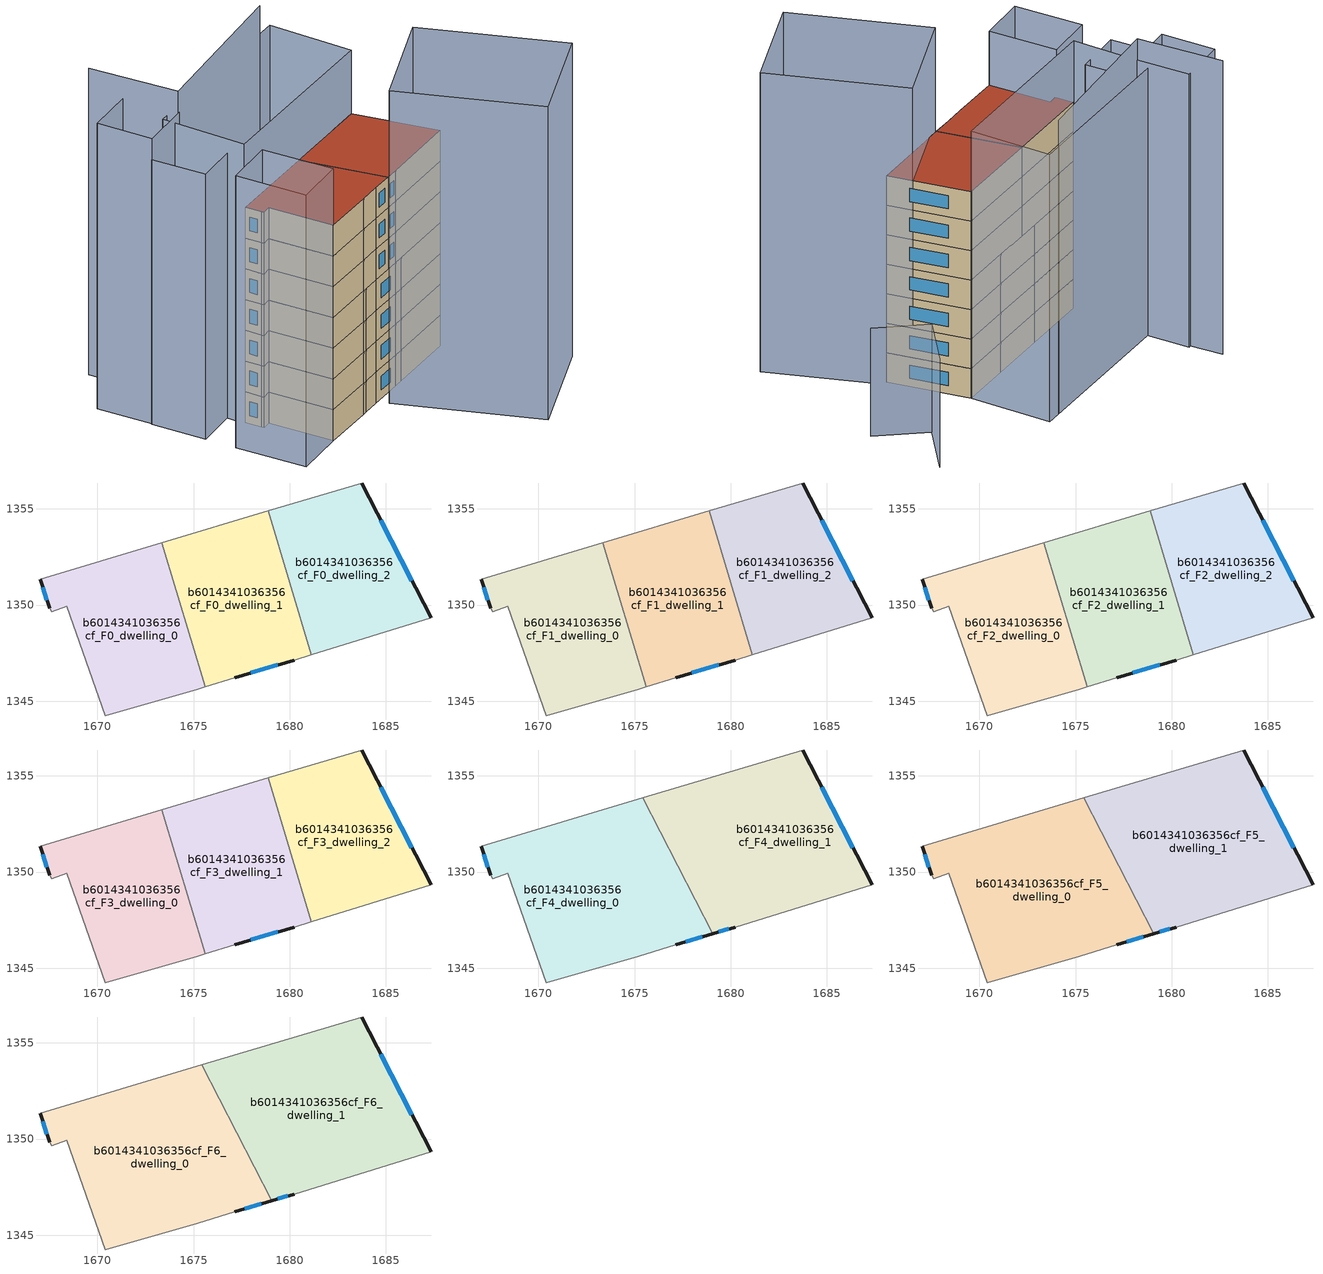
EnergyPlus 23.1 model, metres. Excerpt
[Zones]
b6014341036356cf_F0_dwelling_0
 floor ground (EU_floor_Construction): 1673.36,1353.24 1675.6,1345.75 1675.23,1345.64 1670.42,1344.24 1668.43,1349.94 1667.62,1349.64 1667.52,1349.84 1667.02,1351.34 z0
 wall outside (EU_wall_Construction): 1667.02,1351.34 1667.52,1349.84 z0:3
 wall adiabatic (EU_wall_Construction): 1667.52,1349.84 1667.62,1349.64 1668.43,1349.94 1670.42,1344.24 1675.23,1345.64 1675.6,1345.75 / 1673.36,1353.24 1667.02,1351.34 z0:3
 wall to b6014341036356cf_F0_dwelling_1 (EU_wall_Construction): 1675.6,1345.75 1673.36,1353.24 z0:3
 window (EU_Window_Construction): 1667.16,1350.93 1667.39,1350.26 z0.83:2.17
b6014341036356cf_F0_dwelling_1
 floor ground (EU_floor_Construction): 1678.89,1354.89 1681.12,1347.41 1680.23,1347.14 1677.13,1346.24 1675.6,1345.75 1673.36,1353.24 z0
 wall outside (EU_wall_Construction): 1677.13,1346.24 1680.23,1347.14 z0:3
 wall adiabatic (EU_wall_Construction): 1678.89,1354.89 1673.36,1353.24 / 1680.23,1347.14 1681.12,1347.41 / 1675.6,1345.75 1677.13,1346.24 z0:3
 wall to b6014341036356cf_F0_dwelling_2 (EU_wall_Construction): 1681.12,1347.41 1678.89,1354.89 z0:3
 window (EU_Window_Construction): 1677.98,1346.48 1679.38,1346.89 z0.83:2.17
b6014341036356cf_F0_dwelling_2
 floor ground (EU_floor_Construction): 1683.74,1356.34 1687.34,1349.34 1681.12,1347.41 1678.89,1354.89 z0
 wall outside (EU_wall_Construction): 1687.34,1349.34 1683.74,1356.34 z0:3
 wall adiabatic (EU_wall_Construction): 1683.74,1356.34 1678.89,1354.89 / 1681.12,1347.41 1687.34,1349.34 z0:3
 window (EU_Window_Construction): 1686.35,1351.26 1684.73,1354.42 z0.83:2.17
b6014341036356cf_F1_dwelling_0
 floor to b6014341036356cf_F0_dwelling_0 (EU_floor_Construction): 1673.36,1353.24 1675.6,1345.75 1675.23,1345.64 1670.42,1344.24 1668.42,1349.94 1667.62,1349.64 1667.52,1349.84 1667.02,1351.34 z3
 wall outside (EU_wall_Construction): 1667.02,1351.34 1667.52,1349.84 z3:6
 wall adiabatic (EU_wall_Construction): 1667.52,1349.84 1667.62,1349.64 1668.43,1349.94 1670.42,1344.24 1675.23,1345.64 1675.6,1345.75 / 1673.36,1353.24 1667.02,1351.34 z3:6
 wall to b6014341036356cf_F1_dwelling_1 (EU_wall_Construction): 1675.6,1345.75 1673.36,1353.24 z3:6
 window (EU_Window_Construction): 1667.16,1350.93 1667.39,1350.26 z3.83:5.17
b6014341036356cf_F1_dwelling_1
 floor to b6014341036356cf_F0_dwelling_1 (EU_floor_Construction): 1678.88,1354.89 1681.12,1347.41 1680.23,1347.14 1677.13,1346.24 1675.6,1345.75 1673.36,1353.24 z3
 wall outside (EU_wall_Construction): 1677.13,1346.24 1680.23,1347.14 z3:6
 wall adiabatic (EU_wall_Construction): 1678.89,1354.89 1673.36,1353.24 / 1680.23,1347.14 1681.12,1347.41 / 1675.6,1345.75 1677.13,1346.24 z3:6
 wall to b6014341036356cf_F1_dwelling_2 (EU_wall_Construction): 1681.12,1347.41 1678.89,1354.89 z3:6
 window (EU_Window_Construction): 1677.98,1346.48 1679.38,1346.89 z3.83:5.17
b6014341036356cf_F1_dwelling_2
 floor to b6014341036356cf_F0_dwelling_2 (EU_floor_Construction): 1683.74,1356.34 1687.34,1349.34 1681.12,1347.41 1678.88,1354.89 z3
 wall outside (EU_wall_Construction): 1687.34,1349.34 1683.74,1356.34 z3:6
 wall adiabatic (EU_wall_Construction): 1683.74,1356.34 1678.89,1354.89 / 1681.12,1347.41 1687.34,1349.34 z3:6
 window (EU_Window_Construction): 1686.35,1351.26 1684.73,1354.42 z3.83:5.17
b6014341036356cf_F2_dwelling_0
 floor to b6014341036356cf_F1_dwelling_0 (EU_floor_Construction): 1673.36,1353.24 1675.6,1345.75 1675.23,1345.64 1670.42,1344.24 1668.42,1349.94 1667.62,1349.64 1667.52,1349.84 1667.02,1351.34 z6
 wall outside (EU_wall_Construction): 1667.02,1351.34 1667.52,1349.84 z6:9
 wall adiabatic (EU_wall_Construction): 1667.52,1349.84 1667.62,1349.64 1668.43,1349.94 1670.42,1344.24 1675.23,1345.64 1675.6,1345.75 / 1673.36,1353.24 1667.02,1351.34 z6:9
 wall to b6014341036356cf_F2_dwelling_1 (EU_wall_Construction): 1675.6,1345.75 1673.36,1353.24 z6:9
 window (EU_Window_Construction): 1667.16,1350.93 1667.39,1350.26 z6.83:8.17
b6014341036356cf_F2_dwelling_1
 floor to b6014341036356cf_F1_dwelling_1 (EU_floor_Construction): 1678.88,1354.89 1681.12,1347.41 1680.23,1347.14 1677.13,1346.24 1675.6,1345.75 1673.36,1353.24 z6
 wall outside (EU_wall_Construction): 1677.13,1346.24 1680.23,1347.14 z6:9
 wall adiabatic (EU_wall_Construction): 1678.89,1354.89 1673.36,1353.24 / 1680.23,1347.14 1681.12,1347.41 / 1675.6,1345.75 1677.13,1346.24 z6:9
 wall to b6014341036356cf_F2_dwelling_2 (EU_wall_Construction): 1681.12,1347.41 1678.89,1354.89 z6:9
 window (EU_Window_Construction): 1677.98,1346.48 1679.38,1346.89 z6.83:8.17
b6014341036356cf_F2_dwelling_2
 floor to b6014341036356cf_F1_dwelling_2 (EU_floor_Construction): 1683.74,1356.34 1687.34,1349.34 1681.12,1347.41 1678.88,1354.89 z6
 wall outside (EU_wall_Construction): 1687.34,1349.34 1683.74,1356.34 z6:9
 wall adiabatic (EU_wall_Construction): 1683.74,1356.34 1678.89,1354.89 / 1681.12,1347.41 1687.34,1349.34 z6:9
 window (EU_Window_Construction): 1686.35,1351.26 1684.73,1354.42 z6.83:8.17
b6014341036356cf_F3_dwelling_0
 floor to b6014341036356cf_F2_dwelling_0 (EU_floor_Construction): 1673.36,1353.24 1675.6,1345.75 1675.23,1345.64 1670.42,1344.24 1668.42,1349.94 1667.62,1349.64 1667.52,1349.84 1667.02,1351.34 z9
 wall outside (EU_wall_Construction): 1667.02,1351.34 1667.52,1349.84 z9:12
 wall adiabatic (EU_wall_Construction): 1667.52,1349.84 1667.62,1349.64 1668.43,1349.94 1670.42,1344.24 1675.23,1345.64 1675.6,1345.75 / 1673.36,1353.24 1667.02,1351.34 z9:12
 wall to b6014341036356cf_F3_dwelling_1 (EU_wall_Construction): 1675.6,1345.75 1673.36,1353.24 z9:12
 window (EU_Window_Construction): 1667.16,1350.93 1667.39,1350.26 z9.83:11.17
b6014341036356cf_F3_dwelling_1
 floor to b6014341036356cf_F2_dwelling_1 (EU_floor_Construction): 1678.88,1354.89 1681.12,1347.41 1680.23,1347.14 1677.13,1346.24 1675.6,1345.75 1673.36,1353.24 z9
 wall outside (EU_wall_Construction): 1677.13,1346.24 1680.23,1347.14 z9:12
 wall adiabatic (EU_wall_Construction): 1678.89,1354.89 1673.36,1353.24 / 1680.23,1347.14 1681.12,1347.41 / 1675.6,1345.75 1677.13,1346.24 z9:12
 wall to b6014341036356cf_F3_dwelling_2 (EU_wall_Construction): 1681.12,1347.41 1678.89,1354.89 z9:12
 window (EU_Window_Construction): 1677.98,1346.48 1679.38,1346.89 z9.83:11.17
b6014341036356cf_F3_dwelling_2
 floor to b6014341036356cf_F2_dwelling_2 (EU_floor_Construction): 1683.74,1356.34 1687.34,1349.34 1681.12,1347.41 1678.88,1354.89 z9
 wall outside (EU_wall_Construction): 1687.34,1349.34 1683.74,1356.34 z9:12
 wall adiabatic (EU_wall_Construction): 1683.74,1356.34 1678.89,1354.89 / 1681.12,1347.41 1687.34,1349.34 z9:12
 window (EU_Window_Construction): 1686.35,1351.26 1684.73,1354.42 z9.83:11.17
b6014341036356cf_F4_dwelling_0
 floor to b6014341036356cf_F3_dwelling_0 (EU_floor_Construction): 1673.36,1353.24 1675.6,1345.75 1675.23,1345.64 1670.42,1344.24 1668.42,1349.94 1667.62,1349.64 1667.52,1349.84 1667.02,1351.34 z12
 floor to b6014341036356cf_F3_dwelling_1 (EU_floor_Construction): 1675.43,1353.86 1679.05,1346.8 1677.13,1346.24 1675.6,1345.75 1673.36,1353.24 z12
 wall outside (EU_wall_Construction): 1667.02,1351.34 1667.52,1349.84 / 1677.13,1346.24 1679.05,1346.8 z12:15
 wall adiabatic (EU_wall_Construction): 1667.52,1349.84 1667.62,1349.64 1668.43,1349.94 1670.42,1344.24 1675.23,1345.64 1677.13,1346.24 / 1675.43,1353.86 1667.02,1351.34 z12:15
 wall to b6014341036356cf_F4_dwelling_1 (EU_wall_Construction): 1679.05,1346.8 1675.43,1353.86 z12:15
 window (EU_Window_Construction): 1667.16,1350.93 1667.39,1350.26 / 1677.66,1346.39 1678.52,1346.64 z12.83:14.17
b6014341036356cf_F4_dwelling_1
 floor to b6014341036356cf_F3_dwelling_1 (EU_floor_Construction): 1678.89,1354.89 1681.12,1347.41 1680.23,1347.14 1679.05,1346.8 1675.43,1353.86 z12
 floor to b6014341036356cf_F3_dwelling_2 (EU_floor_Construction): 1683.74,1356.34 1687.34,1349.34 1681.12,1347.41 1678.89,1354.89 z12
 wall outside (EU_wall_Construction): 1687.34,1349.34 1683.74,1356.34 / 1679.05,1346.8 1680.23,1347.14 z12:15
 wall adiabatic (EU_wall_Construction): 1683.74,1356.34 1675.43,1353.86 / 1680.23,1347.14 1687.34,1349.34 z12:15
 window (EU_Window_Construction): 1686.35,1351.26 1684.73,1354.42 / 1679.38,1346.89 1679.91,1347.04 z12.83:14.17
b6014341036356cf_F5_dwelling_0
 floor to b6014341036356cf_F4_dwelling_0 (EU_floor_Construction): 1675.43,1353.86 1679.05,1346.8 1677.13,1346.24 1675.23,1345.64 1670.42,1344.24 1668.42,1349.94 1667.62,1349.64 1667.52,1349.84 1667.02,1351.34 z15
 wall outside (EU_wall_Construction): 1667.02,1351.34 1667.52,1349.84 / 1677.13,1346.24 1679.05,1346.8 z15:18
 wall adiabatic (EU_wall_Construction): 1667.52,1349.84 1667.62,1349.64 1668.43,1349.94 1670.42,1344.24 1675.23,1345.64 1677.13,1346.24 / 1675.43,1353.86 1667.02,1351.34 z15:18
 wall to b6014341036356cf_F5_dwelling_1 (EU_wall_Construction): 1679.05,1346.8 1675.43,1353.86 z15:18
 window (EU_Window_Construction): 1667.16,1350.93 1667.39,1350.26 / 1677.66,1346.39 1678.52,1346.64 z15.83:17.17
b6014341036356cf_F5_dwelling_1
 floor to b6014341036356cf_F4_dwelling_1 (EU_floor_Construction): 1683.74,1356.34 1687.34,1349.34 1680.23,1347.14 1679.05,1346.8 1675.43,1353.86 z15
 wall outside (EU_wall_Construction): 1687.34,1349.34 1683.74,1356.34 / 1679.05,1346.8 1680.23,1347.14 z15:18
 wall adiabatic (EU_wall_Construction): 1683.74,1356.34 1675.43,1353.86 / 1680.23,1347.14 1687.34,1349.34 z15:18
 window (EU_Window_Construction): 1686.35,1351.26 1684.73,1354.42 / 1679.38,1346.89 1679.91,1347.04 z15.83:17.17
b6014341036356cf_F6_dwelling_0
 floor to b6014341036356cf_F5_dwelling_0 (EU_floor_Construction): 1675.43,1353.86 1679.05,1346.8 1677.13,1346.24 1675.23,1345.64 1670.42,1344.24 1668.42,1349.94 1667.62,1349.64 1667.52,1349.84 1667.02,1351.34 z18
 wall outside (EU_wall_Construction): 1667.02,1351.34 1667.52,1349.84 / 1677.13,1346.24 1679.05,1346.8 z18:21
 wall adiabatic (EU_wall_Construction): 1667.52,1349.84 1667.62,1349.64 1668.43,1349.94 1670.42,1344.24 1675.23,1345.64 1677.13,1346.24 / 1675.43,1353.86 1667.02,1351.34 z18:21
 wall to b6014341036356cf_F6_dwelling_1 (EU_wall_Construction): 1679.05,1346.8 1675.43,1353.86 z18:21
 window (EU_Window_Construction): 1667.16,1350.93 1667.39,1350.26 / 1677.66,1346.39 1678.52,1346.64 z18.83:20.17
 roof outside (EU_roof_Construction): 1679.05,1346.8 1675.43,1353.86 1667.02,1351.34 1667.52,1349.84 1667.62,1349.64 1668.43,1349.94 1670.42,1344.24 1675.23,1345.64 1677.13,1346.24 z21
b6014341036356cf_F6_dwelling_1
 floor to b6014341036356cf_F5_dwelling_1 (EU_floor_Construction): 1683.74,1356.34 1687.34,1349.34 1680.23,1347.14 1679.05,1346.8 1675.43,1353.86 z18
 wall outside (EU_wall_Construction): 1687.34,1349.34 1683.74,1356.34 / 1679.05,1346.8 1680.23,1347.14 z18:21
 wall adiabatic (EU_wall_Construction): 1683.74,1356.34 1675.43,1353.86 / 1680.23,1347.14 1687.34,1349.34 z18:21
 window (EU_Window_Construction): 1686.35,1351.26 1684.73,1354.42 / 1679.38,1346.89 1679.91,1347.04 z18.83:20.17
 roof outside (EU_roof_Construction): 1687.34,1349.34 1683.74,1356.34 1675.43,1353.86 1679.05,1346.8 1680.23,1347.14 z21
shading: 1668.22,1350.52 1670.42,1344.24 / 1670.42,1344.24 1665.92,1342.66 / 1665.92,1342.66 1663.72,1348.94 / 1663.72,1348.94 1668.22,1350.52 z0:26.5; 1665.63,1358.05 1667.33,1353.24 / 1667.33,1353.24 1662.82,1351.65 / 1662.82,1351.65 1661.12,1356.46 / 1661.12,1356.46 1665.63,1358.05 z0:25.8; 1683.74,1356.34 1666.91,1351.31 / 1666.91,1351.31 1664.65,1358.88 / 1664.65,1358.88 1681.48,1363.91 / 1681.48,1363.91 1683.74,1356.34 z0:27.2; 1661.22,1356.45 1659.51,1361.38 / 1659.51,1361.38 1664.03,1362.95 / 1664.03,1362.95 1665.74,1358.02 / 1665.74,1358.02 1661.22,1356.45 z0:27.8; 1694.24,1340.63 1685.87,1334.53 / 1685.87,1334.53 1677.92,1345.45 / 1677.92,1345.45 1686.28,1351.55 / 1686.28,1351.55 1694.24,1340.63 z0:30.5; 1694.53,1355.05 1690.2,1358.2 / 1690.2,1358.2 1693.65,1362.94 z0:11; 1679.94,1363.45 1665.63,1358.05 / 1665.63,1358.05 1662.69,1365.82 z0:29.9
[Building]
EU S2 Campaign: North Axis=0; Terrain=City; Solar Distribution=FullExterior
[Site:Location]
Lyon-Bron: Latitude=45.75; Longitude=5; Time Zone=1; Elevation=198
[SizingPeriod:WeatherFileDays]
AnnualSizingPeriod: Begin Month=1; Begin Day of Month=1; End Month=12; End Day of Month=31; Day of Week for Start Day=Monday; Use Weather File Daylight Saving Period=No; Use Weather File Rain and Snow Indicators=No
[MATERIAL]
EU_InternalMass_Material: Roughness=MediumRough; Thickness=0.1; Conductivity=1; Density=1800; Specific Heat=900; Thermal Absorptance=0.9; Solar Absorptance=0.7; Visible Absorptance=0.7
[MATERIAL:NOMASS] Roughness=MediumRough; Thermal Absorptance=0.9; Solar Absorptance=0.7; Visible Absorptance=0.7
Name | Thermal Resistance
EU_wall_NoMass | 0.87146
EU_roof_NoMass | 0.842276
EU_floor_NoMass | 0.496999
[WINDOWMATERIAL:SIMPLEGLAZINGSYSTEM]
EU_Window_SimpleGlazing: UFactor=2.2525; Solar Heat Gain Coefficient=0.76; Visible Transmittance=0.76
[CONSTRUCTION]
EU_wall_Construction: EU_wall_NoMass
EU_roof_Construction: EU_roof_NoMass
EU_floor_Construction: EU_floor_NoMass
EU_Window_Construction: EU_Window_SimpleGlazing
EU_InternalMass_Construction: EU_InternalMass_Material
[ZONE] Type=1; Multiplier=1; Ceiling Height=autocalculate; Floor Area=autocalculate; Part of Total Floor Area=Yes
Name | Volume
b6014341036356cf_F0_dwelling_0 | 135.024
b6014341036356cf_F1_dwelling_0; b6014341036356cf_F2_dwelling_0; b6014341036356cf_F3_dwelling_0 | 135.023
b6014341036356cf_F4_dwelling_0 | 202.535
b6014341036356cf_F5_dwelling_0; b6014341036356cf_F6_dwelling_0 | 202.538
b6014341036356cf_F0_dwelling_1 | 135.029
b6014341036356cf_F1_dwelling_1; b6014341036356cf_F2_dwelling_1; b6014341036356cf_F3_dwelling_1 | 135.03
b6014341036356cf_F4_dwelling_1 | 202.536
b6014341036356cf_F5_dwelling_1; b6014341036356cf_F6_dwelling_1 | 202.537
b6014341036356cf_F0_dwelling_2; b6014341036356cf_F1_dwelling_2; b6014341036356cf_F2_dwelling_2; b6014341036356cf_F3_dwelling_2 | 135.026
[INTERNALMASS] Construction=EU_InternalMass_Construction
Name | Zone or ZoneList | Surface Area
b6014341036356cf_F0_dwelling_0_EU_InternalMass | b6014341036356cf_F0_dwelling_0 | 45.0081
b6014341036356cf_F0_dwelling_1_EU_InternalMass | b6014341036356cf_F0_dwelling_1 | 45.01
b6014341036356cf_F0_dwelling_2_EU_InternalMass | b6014341036356cf_F0_dwelling_2 | 45.0086
b6014341036356cf_F1_dwelling_0_EU_InternalMass | b6014341036356cf_F1_dwelling_0 | 45.0081
b6014341036356cf_F1_dwelling_1_EU_InternalMass | b6014341036356cf_F1_dwelling_1 | 45.01
b6014341036356cf_F1_dwelling_2_EU_InternalMass | b6014341036356cf_F1_dwelling_2 | 45.0086
b6014341036356cf_F2_dwelling_0_EU_InternalMass | b6014341036356cf_F2_dwelling_0 | 45.0081
b6014341036356cf_F2_dwelling_1_EU_InternalMass | b6014341036356cf_F2_dwelling_1 | 45.01
b6014341036356cf_F2_dwelling_2_EU_InternalMass | b6014341036356cf_F2_dwelling_2 | 45.0086
b6014341036356cf_F3_dwelling_0_EU_InternalMass | b6014341036356cf_F3_dwelling_0 | 45.0081
b6014341036356cf_F3_dwelling_1_EU_InternalMass | b6014341036356cf_F3_dwelling_1 | 45.01
b6014341036356cf_F3_dwelling_2_EU_InternalMass | b6014341036356cf_F3_dwelling_2 | 45.0086
b6014341036356cf_F4_dwelling_0_EU_InternalMass | b6014341036356cf_F4_dwelling_0 | 67.5128
b6014341036356cf_F4_dwelling_1_EU_InternalMass | b6014341036356cf_F4_dwelling_1 | 67.512
b6014341036356cf_F5_dwelling_0_EU_InternalMass | b6014341036356cf_F5_dwelling_0 | 67.5128
b6014341036356cf_F5_dwelling_1_EU_InternalMass | b6014341036356cf_F5_dwelling_1 | 67.512
b6014341036356cf_F6_dwelling_0_EU_InternalMass | b6014341036356cf_F6_dwelling_0 | 67.5128
b6014341036356cf_F6_dwelling_1_EU_InternalMass | b6014341036356cf_F6_dwelling_1 | 67.512
[OTHEREQUIPMENT] Fuel Type=Electricity; Design Level Calculation Method=Watts/Area; Power per Zone Floor Area=1; Fraction Latent=0; Fraction Radiant=0; Fraction Lost=0; Carbon Dioxide Generation Rate=0; EndUse Subcategory=EU_Step8_InternalGains
Name | Zone or ZoneList or Space or SpaceList | Schedule
EU_Step8_InternalGain_b6014341036356cf_F0_dwelling_0_f000 | b6014341036356cf_F0_dwelling_0 | EU_Step8_GainSchedule_b6014341036356cf_F0_dwelling_0_f000
EU_Step8_InternalGain_b6014341036356cf_F0_dwelling_1_f000 | b6014341036356cf_F0_dwelling_1 | EU_Step8_GainSchedule_b6014341036356cf_F0_dwelling_1_f000
EU_Step8_InternalGain_b6014341036356cf_F0_dwelling_2_f000 | b6014341036356cf_F0_dwelling_2 | EU_Step8_GainSchedule_b6014341036356cf_F0_dwelling_2_f000
EU_Step8_InternalGain_b6014341036356cf_F1_dwelling_0_f000 | b6014341036356cf_F1_dwelling_0 | EU_Step8_GainSchedule_b6014341036356cf_F1_dwelling_0_f000
EU_Step8_InternalGain_b6014341036356cf_F1_dwelling_1_f000 | b6014341036356cf_F1_dwelling_1 | EU_Step8_GainSchedule_b6014341036356cf_F1_dwelling_1_f000
EU_Step8_InternalGain_b6014341036356cf_F1_dwelling_2_f000 | b6014341036356cf_F1_dwelling_2 | EU_Step8_GainSchedule_b6014341036356cf_F1_dwelling_2_f000
EU_Step8_InternalGain_b6014341036356cf_F2_dwelling_0_f000 | b6014341036356cf_F2_dwelling_0 | EU_Step8_GainSchedule_b6014341036356cf_F2_dwelling_0_f000
EU_Step8_InternalGain_b6014341036356cf_F2_dwelling_1_f000 | b6014341036356cf_F2_dwelling_1 | EU_Step8_GainSchedule_b6014341036356cf_F2_dwelling_1_f000
EU_Step8_InternalGain_b6014341036356cf_F2_dwelling_2_f000 | b6014341036356cf_F2_dwelling_2 | EU_Step8_GainSchedule_b6014341036356cf_F2_dwelling_2_f000
EU_Step8_InternalGain_b6014341036356cf_F3_dwelling_0_f000 | b6014341036356cf_F3_dwelling_0 | EU_Step8_GainSchedule_b6014341036356cf_F3_dwelling_0_f000
EU_Step8_InternalGain_b6014341036356cf_F3_dwelling_1_f000 | b6014341036356cf_F3_dwelling_1 | EU_Step8_GainSchedule_b6014341036356cf_F3_dwelling_1_f000
EU_Step8_InternalGain_b6014341036356cf_F3_dwelling_2_f000 | b6014341036356cf_F3_dwelling_2 | EU_Step8_GainSchedule_b6014341036356cf_F3_dwelling_2_f000
EU_Step8_InternalGain_b6014341036356cf_F4_dwelling_0_f000 | b6014341036356cf_F4_dwelling_0 | EU_Step8_GainSchedule_b6014341036356cf_F4_dwelling_0_f000
EU_Step8_InternalGain_b6014341036356cf_F4_dwelling_1_f000 | b6014341036356cf_F4_dwelling_1 | EU_Step8_GainSchedule_b6014341036356cf_F4_dwelling_1_f000
EU_Step8_InternalGain_b6014341036356cf_F5_dwelling_0_f000 | b6014341036356cf_F5_dwelling_0 | EU_Step8_GainSchedule_b6014341036356cf_F5_dwelling_0_f000
EU_Step8_InternalGain_b6014341036356cf_F5_dwelling_1_f000 | b6014341036356cf_F5_dwelling_1 | EU_Step8_GainSchedule_b6014341036356cf_F5_dwelling_1_f000
EU_Step8_InternalGain_b6014341036356cf_F6_dwelling_0_f000 | b6014341036356cf_F6_dwelling_0 | EU_Step8_GainSchedule_b6014341036356cf_F6_dwelling_0_f000
EU_Step8_InternalGain_b6014341036356cf_F6_dwelling_1_f000 | b6014341036356cf_F6_dwelling_1 | EU_Step8_GainSchedule_b6014341036356cf_F6_dwelling_1_f000
[ZONEVENTILATION:DESIGNFLOWRATE] Schedule=EU_AlwaysOn; Design Flow Rate Calculation Method=AirChanges/Hour; Air Changes per Hour=0.425; Ventilation Type=Natural; Fan Pressure Rise=0; Fan Total Efficiency=1; Constant Term Coefficient=1; Temperature Term Coefficient=0; Velocity Term Coefficient=0; Velocity Squared Term Coefficient=0; Minimum Indoor Temperature=-100; Maximum Indoor Temperature=100; Delta Temperature=-100; Minimum Outdoor Temperature=-100; Maximum Outdoor Temperature=100; Maximum Wind Speed=40
Name | Zone or ZoneList or Space or SpaceList
EU_ConstantAir_b6014341036356cf_F0_dwelling_0 | b6014341036356cf_F0_dwelling_0
EU_ConstantAir_b6014341036356cf_F0_dwelling_1 | b6014341036356cf_F0_dwelling_1
EU_ConstantAir_b6014341036356cf_F0_dwelling_2 | b6014341036356cf_F0_dwelling_2
EU_ConstantAir_b6014341036356cf_F1_dwelling_0 | b6014341036356cf_F1_dwelling_0
EU_ConstantAir_b6014341036356cf_F1_dwelling_1 | b6014341036356cf_F1_dwelling_1
EU_ConstantAir_b6014341036356cf_F1_dwelling_2 | b6014341036356cf_F1_dwelling_2
EU_ConstantAir_b6014341036356cf_F2_dwelling_0 | b6014341036356cf_F2_dwelling_0
EU_ConstantAir_b6014341036356cf_F2_dwelling_1 | b6014341036356cf_F2_dwelling_1
EU_ConstantAir_b6014341036356cf_F2_dwelling_2 | b6014341036356cf_F2_dwelling_2
EU_ConstantAir_b6014341036356cf_F3_dwelling_0 | b6014341036356cf_F3_dwelling_0
EU_ConstantAir_b6014341036356cf_F3_dwelling_1 | b6014341036356cf_F3_dwelling_1
EU_ConstantAir_b6014341036356cf_F3_dwelling_2 | b6014341036356cf_F3_dwelling_2
EU_ConstantAir_b6014341036356cf_F4_dwelling_0 | b6014341036356cf_F4_dwelling_0
EU_ConstantAir_b6014341036356cf_F4_dwelling_1 | b6014341036356cf_F4_dwelling_1
EU_ConstantAir_b6014341036356cf_F5_dwelling_0 | b6014341036356cf_F5_dwelling_0
EU_ConstantAir_b6014341036356cf_F5_dwelling_1 | b6014341036356cf_F5_dwelling_1
EU_ConstantAir_b6014341036356cf_F6_dwelling_0 | b6014341036356cf_F6_dwelling_0
EU_ConstantAir_b6014341036356cf_F6_dwelling_1 | b6014341036356cf_F6_dwelling_1
[HVACTEMPLATE:THERMOSTAT] Constant Heating Setpoint=20; Constant Cooling Setpoint=50
EU_HeatOnly_b6014341036356cf_F0_dwelling_0; EU_HeatOnly_b6014341036356cf_F0_dwelling_1; EU_HeatOnly_b6014341036356cf_F0_dwelling_2; EU_HeatOnly_b6014341036356cf_F1_dwelling_0; EU_HeatOnly_b6014341036356cf_F1_dwelling_1; EU_HeatOnly_b6014341036356cf_F1_dwelling_2; EU_HeatOnly_b6014341036356cf_F2_dwelling_0; EU_HeatOnly_b6014341036356cf_F2_dwelling_1; EU_HeatOnly_b6014341036356cf_F2_dwelling_2; EU_HeatOnly_b6014341036356cf_F3_dwelling_0; EU_HeatOnly_b6014341036356cf_F3_dwelling_1; EU_HeatOnly_b6014341036356cf_F3_dwelling_2; EU_HeatOnly_b6014341036356cf_F4_dwelling_0; EU_HeatOnly_b6014341036356cf_F4_dwelling_1; EU_HeatOnly_b6014341036356cf_F5_dwelling_0; EU_HeatOnly_b6014341036356cf_F5_dwelling_1; EU_HeatOnly_b6014341036356cf_F6_dwelling_0; EU_HeatOnly_b6014341036356cf_F6_dwelling_1
[HVACTEMPLATE:ZONE:IDEALLOADSAIRSYSTEM] System Availability Schedule=EU_AlwaysOn; Maximum Heating Supply Air Temperature=50; Minimum Cooling Supply Air Temperature=13; Maximum Heating Supply Air Humidity Ratio=0.0156; Minimum Cooling Supply Air Humidity Ratio=0.0077; Heating Limit=NoLimit; Cooling Limit=NoLimit; Heating Availability Schedule=EU_AlwaysOn; Cooling Availability Schedule=EU_CoolingOff; Dehumidification Control Type=ConstantSensibleHeatRatio; Cooling Sensible Heat Ratio=0.7; Dehumidification Setpoint=60; Humidification Control Type=None; Humidification Setpoint=30; Outdoor Air Method=None; Outdoor Air Flow Rate per Person=0.00944; Outdoor Air Flow Rate per Zone Floor Area=0; Outdoor Air Flow Rate per Zone=0; Demand Controlled Ventilation Type=None; Outdoor Air Economizer Type=NoEconomizer; Heat Recovery Type=None; Sensible Heat Recovery Effectiveness=0.7; Latent Heat Recovery Effectiveness=0.65
Name | Template Thermostat
b6014341036356cf_F0_dwelling_0 | EU_HeatOnly_b6014341036356cf_F0_dwelling_0
b6014341036356cf_F0_dwelling_1 | EU_HeatOnly_b6014341036356cf_F0_dwelling_1
b6014341036356cf_F0_dwelling_2 | EU_HeatOnly_b6014341036356cf_F0_dwelling_2
b6014341036356cf_F1_dwelling_0 | EU_HeatOnly_b6014341036356cf_F1_dwelling_0
b6014341036356cf_F1_dwelling_1 | EU_HeatOnly_b6014341036356cf_F1_dwelling_1
b6014341036356cf_F1_dwelling_2 | EU_HeatOnly_b6014341036356cf_F1_dwelling_2
b6014341036356cf_F2_dwelling_0 | EU_HeatOnly_b6014341036356cf_F2_dwelling_0
b6014341036356cf_F2_dwelling_1 | EU_HeatOnly_b6014341036356cf_F2_dwelling_1
b6014341036356cf_F2_dwelling_2 | EU_HeatOnly_b6014341036356cf_F2_dwelling_2
b6014341036356cf_F3_dwelling_0 | EU_HeatOnly_b6014341036356cf_F3_dwelling_0
b6014341036356cf_F3_dwelling_1 | EU_HeatOnly_b6014341036356cf_F3_dwelling_1
b6014341036356cf_F3_dwelling_2 | EU_HeatOnly_b6014341036356cf_F3_dwelling_2
b6014341036356cf_F4_dwelling_0 | EU_HeatOnly_b6014341036356cf_F4_dwelling_0
b6014341036356cf_F4_dwelling_1 | EU_HeatOnly_b6014341036356cf_F4_dwelling_1
b6014341036356cf_F5_dwelling_0 | EU_HeatOnly_b6014341036356cf_F5_dwelling_0
b6014341036356cf_F5_dwelling_1 | EU_HeatOnly_b6014341036356cf_F5_dwelling_1
b6014341036356cf_F6_dwelling_0 | EU_HeatOnly_b6014341036356cf_F6_dwelling_0
b6014341036356cf_F6_dwelling_1 | EU_HeatOnly_b6014341036356cf_F6_dwelling_1
[SIZING:ZONE] Zone Cooling Design Supply Air Temperature Input Method=SupplyAirTemperature; Zone Cooling Design Supply Air Temperature=13; Zone Heating Design Supply Air Temperature Input Method=SupplyAirTemperature; Zone Heating Design Supply Air Temperature=50; Zone Cooling Design Supply Air Humidity Ratio=0.008; Zone Heating Design Supply Air Humidity Ratio=0.008; Cooling Design Air Flow Method=DesignDay; Cooling Design Air Flow Rate=0; Cooling Minimum Air Flow per Zone Floor Area=0.000762; Cooling Minimum Air Flow=0; Cooling Minimum Air Flow Fraction=0.2; Heating Design Air Flow Method=DesignDay; Heating Design Air Flow Rate=0; Heating Maximum Air Flow per Zone Floor Area=0.002032; Heating Maximum Air Flow=0.141576; Heating Maximum Air Flow Fraction=0.3; Account for Dedicated Outdoor Air System=No; Dedicated Outdoor Air System Control Strategy=NeutralSupplyAir; Dedicated Outdoor Air Low Setpoint Temperature for Design=autosize; Dedicated Outdoor Air High Setpoint Temperature for Design=autosize; Zone Load Sizing Method=Sensible Load Only No Latent Load; Zone Latent Cooling Design Supply Air Humidity Ratio Input Method=HumidityRatioDifference; Zone Cooling Design Supply Air Humidity Ratio Difference=0.005; Zone Latent Heating Design Supply Air Humidity Ratio Input Method=HumidityRatioDifference; Zone Humidification Design Supply Air Humidity Ratio Difference=0.005
b6014341036356cf_F0_dwelling_0; b6014341036356cf_F0_dwelling_1; b6014341036356cf_F0_dwelling_2; b6014341036356cf_F1_dwelling_0; b6014341036356cf_F1_dwelling_1; b6014341036356cf_F1_dwelling_2; b6014341036356cf_F2_dwelling_0; b6014341036356cf_F2_dwelling_1; b6014341036356cf_F2_dwelling_2; b6014341036356cf_F3_dwelling_0; b6014341036356cf_F3_dwelling_1; b6014341036356cf_F3_dwelling_2; b6014341036356cf_F4_dwelling_0; b6014341036356cf_F4_dwelling_1; b6014341036356cf_F5_dwelling_0; b6014341036356cf_F5_dwelling_1; b6014341036356cf_F6_dwelling_0; b6014341036356cf_F6_dwelling_1
[SCHEDULE:CONSTANT]
Name | Hourly Value
EU_AlwaysOn | 1
EU_CoolingOff | 0
[SCHEDULE:FILE] Column Number=1; Rows to Skip at Top=0; Number of Hours of Data=8760; Column Separator=Comma; Interpolate to Timestep=No; Minutes per Item=60; Adjust Schedule for Daylight Savings=Yes
Name | File
EU_Step8_GainSchedule_b6014341036356cf_F0_dwelling_0_f000 | ../../schedules/b6014341036356cf/b6014341036356cf_F0_dwelling_0_f000_gain.csv
EU_Step8_GainSchedule_b6014341036356cf_F0_dwelling_1_f000 | ../../schedules/b6014341036356cf/b6014341036356cf_F0_dwelling_1_f000_gain.csv
EU_Step8_GainSchedule_b6014341036356cf_F0_dwelling_2_f000 | ../../schedules/b6014341036356cf/b6014341036356cf_F0_dwelling_2_f000_gain.csv
EU_Step8_GainSchedule_b6014341036356cf_F1_dwelling_0_f000 | ../../schedules/b6014341036356cf/b6014341036356cf_F1_dwelling_0_f000_gain.csv
EU_Step8_GainSchedule_b6014341036356cf_F1_dwelling_1_f000 | ../../schedules/b6014341036356cf/b6014341036356cf_F1_dwelling_1_f000_gain.csv
EU_Step8_GainSchedule_b6014341036356cf_F1_dwelling_2_f000 | ../../schedules/b6014341036356cf/b6014341036356cf_F1_dwelling_2_f000_gain.csv
EU_Step8_GainSchedule_b6014341036356cf_F2_dwelling_0_f000 | ../../schedules/b6014341036356cf/b6014341036356cf_F2_dwelling_0_f000_gain.csv
EU_Step8_GainSchedule_b6014341036356cf_F2_dwelling_1_f000 | ../../schedules/b6014341036356cf/b6014341036356cf_F2_dwelling_1_f000_gain.csv
EU_Step8_GainSchedule_b6014341036356cf_F2_dwelling_2_f000 | ../../schedules/b6014341036356cf/b6014341036356cf_F2_dwelling_2_f000_gain.csv
EU_Step8_GainSchedule_b6014341036356cf_F3_dwelling_0_f000 | ../../schedules/b6014341036356cf/b6014341036356cf_F3_dwelling_0_f000_gain.csv
EU_Step8_GainSchedule_b6014341036356cf_F3_dwelling_1_f000 | ../../schedules/b6014341036356cf/b6014341036356cf_F3_dwelling_1_f000_gain.csv
EU_Step8_GainSchedule_b6014341036356cf_F3_dwelling_2_f000 | ../../schedules/b6014341036356cf/b6014341036356cf_F3_dwelling_2_f000_gain.csv
EU_Step8_GainSchedule_b6014341036356cf_F4_dwelling_0_f000 | ../../schedules/b6014341036356cf/b6014341036356cf_F4_dwelling_0_f000_gain.csv
EU_Step8_GainSchedule_b6014341036356cf_F4_dwelling_1_f000 | ../../schedules/b6014341036356cf/b6014341036356cf_F4_dwelling_1_f000_gain.csv
EU_Step8_GainSchedule_b6014341036356cf_F5_dwelling_0_f000 | ../../schedules/b6014341036356cf/b6014341036356cf_F5_dwelling_0_f000_gain.csv
EU_Step8_GainSchedule_b6014341036356cf_F5_dwelling_1_f000 | ../../schedules/b6014341036356cf/b6014341036356cf_F5_dwelling_1_f000_gain.csv
EU_Step8_GainSchedule_b6014341036356cf_F6_dwelling_0_f000 | ../../schedules/b6014341036356cf/b6014341036356cf_F6_dwelling_0_f000_gain.csv
EU_Step8_GainSchedule_b6014341036356cf_F6_dwelling_1_f000 | ../../schedules/b6014341036356cf/b6014341036356cf_F6_dwelling_1_f000_gain.csv
